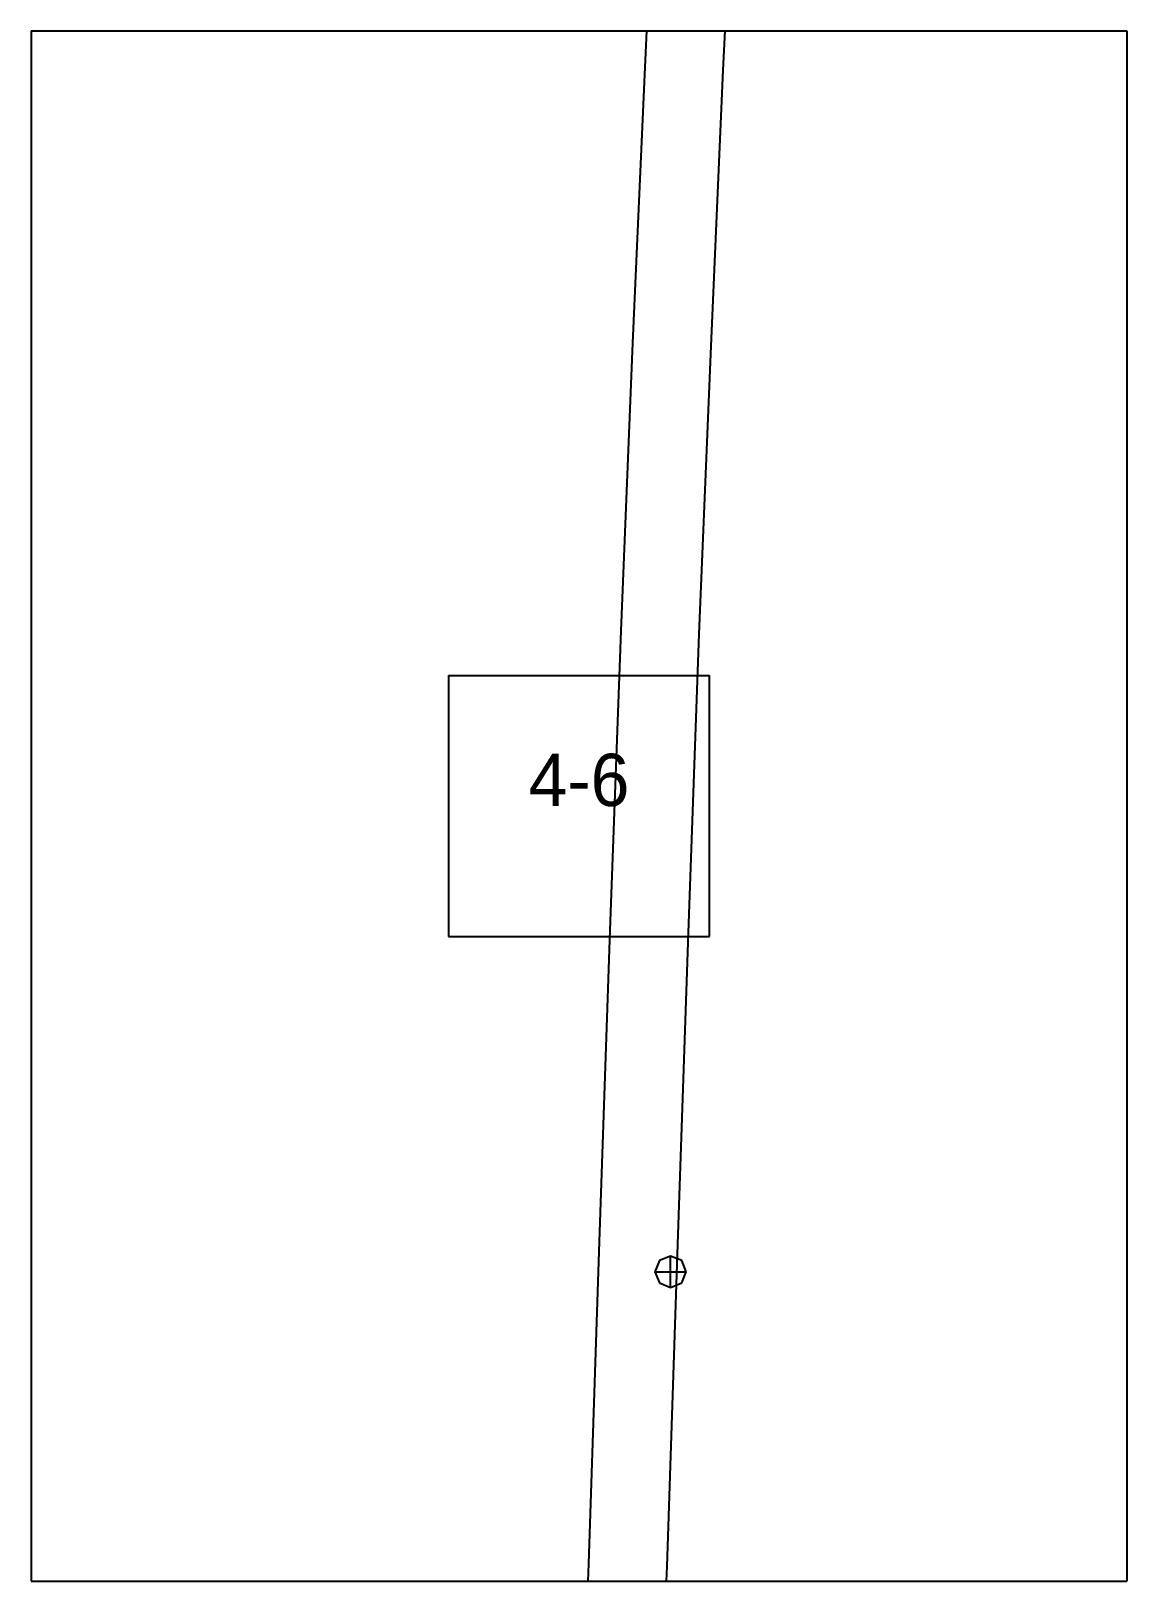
# Paper-space layout 'Plan 4-6' of a CAD drawing. Header units: metres, sheet in millimetres. Extents: x 0 to 210, y 0 to 297.
# The model-space entities are those that its viewports show. They can reach past a viewport. Long polylines and large blocks are cut down to what shows.
import ezdxf
from ezdxf.enums import TextEntityAlignment as Align

# ---------------------------------------------------------------- set-up
doc = ezdxf.new("R2010")
doc.units = ezdxf.units.M
for name, color, linetype in [('default', 7, 'Continuous'), ('TEXTLAYER', 7, 'Continuous'), ('VIEWPORTS', 7, 'Continuous')]:
    doc.layers.add(name, color=color, linetype=linetype)

msp = doc.modelspace()

# ---------------------------------------------------------------- linework, layer by layer
at = {"color": 9}
for p, q in [((1050, -594), (1050, -891)), ((1050, -594), (1050, -891)), ((1260, -594), (1260, -891)), ((1260, -594), (1260, -891)), ((840, -891), (1050, -891)), ((840, -891), (1050, -891)), ((1050, -891), (1260, -891)), ((1050, -891), (1050, -1188)), ((1050, -891), (1260, -891)), ((1050, -891), (1050, -1188)), ((1260, -891), (1470, -891)), ((1260, -891), (1260, -1188)), ((1260, -891), (1470, -891)), ((1260, -891), (1260, -1188)), ((1130, -1014.5), (1180, -1014.5)), ((1130, -1014.5), (1130, -1064.5)), ((1180, -1064.5), (1180, -1014.5)), ((1130, -1064.5), (1180, -1064.5)), ((840, -1188), (1050, -1188)), ((840, -1188), (1050, -1188)), ((1050, -1188), (1260, -1188)), ((1050, -1188), (1050, -1485)), ((1050, -1188), (1260, -1188)), ((1050, -1188), (1050, -1485)), ((1260, -1188), (1470, -1188)), ((1260, -1188), (1260, -1485)), ((1260, -1188), (1470, -1188)), ((1260, -1188), (1260, -1485))]:
    msp.add_line(p, q, dxfattribs=at)
at = {"layer": 'default', "color": 7, "linetype": 'Continuous'}
for p, q in [((1167.65, -897.9), (1170.04, -847.17)), ((1182.64, -898.49), (1185.03, -847.79)), ((1165.32, -950.81), (1167.65, -897.9)), ((1180.31, -951.37), (1182.64, -898.49)), ((1163.05, -1005.95), (1165.32, -950.81)), ((1178.04, -1006.49), (1180.31, -951.37)), ((1161, -1063.31), (1163.05, -1005.95)), ((1175.99, -1063.83), (1178.04, -1006.49)), ((1158.95, -1122.93), (1161, -1063.31)), ((1173.94, -1123.43), (1175.99, -1063.83)), ((1156.88, -1184.72), (1158.95, -1122.93)), ((1171.87, -1185.22), (1173.94, -1123.43)), ((1170.44, -1126.62), (1169.56, -1128.75)), ((1172.56, -1125.75), (1170.44, -1126.62)), ((1174.68, -1126.62), (1172.56, -1125.75)), ((1172.56, -1131.75), (1172.56, -1125.75)), ((1175.56, -1128.75), (1174.68, -1126.62)), ((1169.56, -1128.75), (1170.44, -1130.87)), ((1169.56, -1128.75), (1175.56, -1128.75)), ((1170.44, -1130.87), (1172.56, -1131.75)), ((1172.56, -1131.75), (1174.68, -1130.87)), ((1174.68, -1130.87), (1175.56, -1128.75)), ((1154.77, -1248.59), (1156.88, -1184.72)), ((1169.76, -1249.08), (1171.87, -1185.22))]:
    msp.add_line(p, q, dxfattribs=at)

# ---------------------------------------------------------------- texts
at = {"layer": 'TEXTLAYER', "color": 1}
msp.add_text('4-6', height=10, dxfattribs=at).set_placement((1155, -1039.5), align=Align.CENTER)

psp = doc.layouts.new('Plan 4-6')

# ---------------------------------------------------------------- viewports
at = {"layer": 'VIEWPORTS'}
psp.add_viewport(center=(105, 148.5), size=(210, 297), view_center_point=(1155, -1039.5), view_height=297, dxfattribs=at)

doc.saveas('drawing.dxf')
